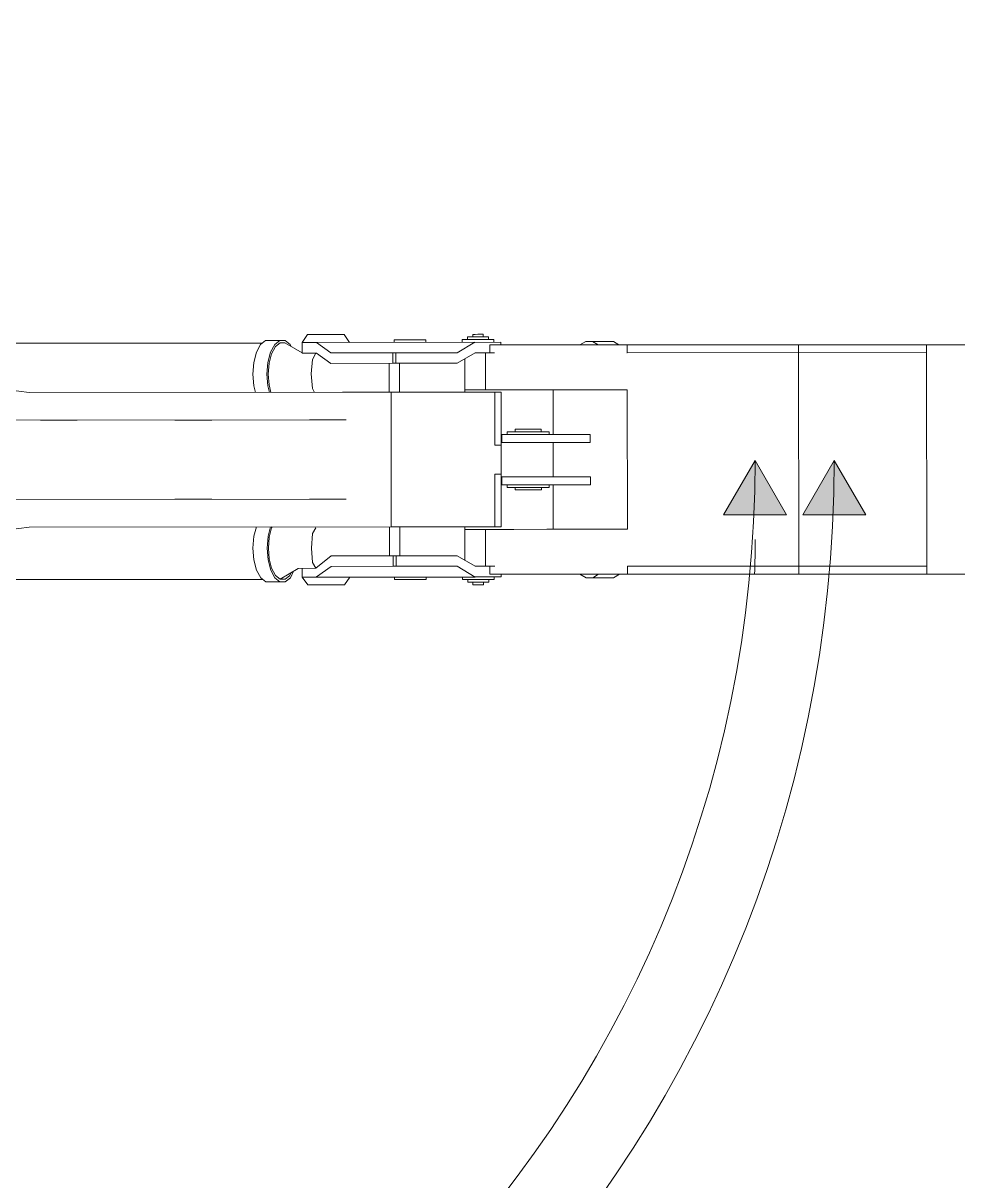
# Model space of a CAD drawing. Header units: millimetres. Extents: x -36433 to 17091, y -3786 to 28324.
# Drawn here: x -23833 to -19886, y 2936 to 7826 of the extents above; entities that cross this region are included whole.
import ezdxf

# ---------------------------------------------------------------- set-up
doc = ezdxf.new("R2010")
doc.units = ezdxf.units.MM
doc.linetypes.add('DASHDOT', pattern=[1, 0.5, -0.25, 0, -0.25])

msp = doc.modelspace()

# ---------------------------------------------------------------- hatches: boundary and pattern name
at = {"linetype": 'Continuous', "lineweight": 5}
for points in [[(-20608.9, 5749.1), (-20741.8, 5979.4), (-20874.8, 5749.1)], [(-20274.9, 5749.1), (-20407.8, 5979.4), (-20540.8, 5749.1)]]:
    msp.add_hatch(color=256, dxfattribs=at).paths.add_polyline_path(points)

# ---------------------------------------------------------------- linework, layer by layer
at = {"color": 0, "linetype": 'Continuous', "lineweight": 5}
for p, q in [((-22654.9, 6477.5), (-22632.2, 6511.1)), ((-22632.2, 6511.1), (-22477, 6511.1)), ((-22477, 6511.1), (-22455.3, 6477.5)), ((-21923.5, 6511.1), (-21934.4, 6511.1)), ((-21934.4, 6511.1), (-21934.4, 6500.6)), ((-21912.6, 6511.8), (-21923.5, 6511.1)), ((-21912.6, 6511.8), (-21889.9, 6511.8)), ((-21889.9, 6511.8), (-21889.9, 6500.6)), ((-22822, 6474.9), (-23879.6, 6474.2)), ((-22847.7, 6436.7), (-22829.9, 6468.9)), ((-22829.9, 6468.9), (-22809.1, 6486.1)), ((-22809.1, 6486.1), (-22726.1, 6486.1)), ((-22770.6, 6468.9), (-22788.4, 6436.7)), ((-22784.4, 6429.4), (-22767.6, 6459.7)), ((-22748.8, 6486.1), (-22770.6, 6468.9)), ((-22767.6, 6459.7), (-22747.9, 6475.5)), ((-22727.1, 6475.5), (-22747.9, 6475.5)), ((-22727.1, 6475.5), (-22654.9, 6433.5)), ((-22726.1, 6486.1), (-22705.3, 6468.9)), ((-22705.3, 6468.9), (-22701.4, 6459.7)), ((-22654.9, 6477.5), (-22654.9, 6432.7)), ((-22594.6, 6477.5), (-22654.9, 6477.5)), ((-21815.8, 6478.2), (-22594.6, 6477.5)), ((-22594.6, 6477.5), (-22533.4, 6433.4)), ((-22265.5, 6488.7), (-22265.5, 6477.5)), ((-22132.1, 6488.7), (-22265.5, 6488.7)), ((-22132.1, 6477.5), (-22132.1, 6488.7)), ((-21925.5, 6478.2), (-22000.6, 6434)), ((-21978.9, 6489.4), (-21845.4, 6489.4)), ((-21978.9, 6478.2), (-21978.9, 6489.4)), ((-21956.1, 6500.6), (-21956.1, 6489.4)), ((-21867.2, 6500.6), (-21956.1, 6500.6)), ((-21927.5, 6477.5), (-21925.5, 6478.2)), ((-21927.5, 6478.2), (-21927.5, 6477.5)), ((-21913.6, 6500.6), (-21912.6, 6500.6)), ((-21867.2, 6489.4), (-21867.2, 6500.6)), ((-21862.2, 6467), (-21862.2, 6433.4)), ((-21622.1, 6467), (-21862.2, 6467)), ((-21845.4, 6489.4), (-21845.4, 6478.2)), ((-21815.8, 6478.2), (-21815.8, 6467)), ((-21282, 6467.6), (-21622.1, 6467)), ((-21457, 6481.5), (-21481.7, 6467)), ((-21457, 6481.5), (-21340.4, 6481.5)), ((-21428.3, 6481.5), (-21404.6, 6467)), ((-21340.4, 6481.5), (-21317.6, 6467)), ((-21282, 6434), (-21282, 6467.6)), ((-19486.1, 6467.6), (-21282, 6467.6)), ((-20557.5, 5499), (-20558.5, 6467.6)), ((-20017.9, 6467.6), (-20017.9, 6434)), ((-20016.9, 5499), (-20017.9, 6467.6)), ((-23807.4, 6265.3), (-24978.7, 6420.2)), ((-22858.6, 6393.2), (-22847.7, 6436.7)), ((-22788.4, 6436.7), (-22799.2, 6393.2)), ((-22794.3, 6389.9), (-22784.4, 6429.4)), ((-22654.9, 6432.7), (-22593.7, 6432.7)), ((-22596.2, 6432.7), (-22611.5, 6405)), ((-22533.4, 6388.6), (-22593.7, 6432.7)), ((-22271.4, 6434), (-22533.4, 6433.4)), ((-22271.4, 6389.2), (-22271.4, 6434)), ((-22000.6, 6434), (-22271.4, 6434)), ((-22258.6, 6434), (-22258.6, 6389.2)), ((-22000.6, 6389.2), (-21924.5, 6433.4)), ((-21967, 6266.7), (-21967, 6408.3)), ((-21924.5, 6433.4), (-21841.9, 6433.4)), ((-21881, 6433.4), (-21881, 6277.9)), ((-21282, 6433.4), (-21283, 6433.4)), ((-20558.5, 6434.7), (-21282, 6434)), ((-20017.9, 6434), (-20558.5, 6434.7)), ((-22862.5, 6343.8), (-22858.6, 6393.2)), ((-22799.2, 6393.2), (-22803.2, 6343.8)), ((-22798.3, 6343.8), (-22794.3, 6389.9)), ((-22611.5, 6405), (-22616.4, 6344.4)), ((-22533.4, 6388.6), (-22271.4, 6389.2)), ((-22287.3, 6388.6), (-22287.3, 6266.7)), ((-22271.4, 6389.2), (-22000.6, 6389.2)), ((-22243.8, 6389.2), (-22243.8, 6266.7)), ((-22858.6, 6294.3), (-22862.5, 6343.8)), ((-22803.2, 6343.8), (-22799.2, 6294.3)), ((-22794.3, 6298.3), (-22798.3, 6343.8)), ((-22616.4, 6344.4), (-22611.5, 6283.1)), ((-22278.4, 6266.7), (-23807.4, 6265.3)), ((-22858.6, 6294.3), (-22851.6, 6266)), ((-22792.3, 6266), (-22799.2, 6294.3)), ((-22794.3, 6298.3), (-22787.4, 6266)), ((-22611.5, 6283.1), (-22602.6, 6266)), ((-21814.8, 6266.7), (-22484.9, 6266.7)), ((-22278.4, 6266.7), (-22278.4, 5699.3)), ((-21968, 6277.9), (-21968, 6277.2)), ((-21282, 6277.9), (-21968, 6277.9)), ((-21968, 6277.2), (-21766.4, 6277.2)), ((-21841.5, 6266.7), (-21841.5, 6043.9)), ((-21813.8, 5698.6), (-21814.8, 6266.7)), ((-21766.4, 6277.2), (-21594.4, 6277.9)), ((-21594.4, 6277.9), (-21594.4, 6088.1)), ((-21281.1, 5688.1), (-21282, 6277.9)), ((-22558.1, 6150), (-24914.4, 6147.4)), ((-23604.8, 6148.7), (-23760, 6148.7)), ((-23036.5, 6149.4), (-23191.6, 6149.4)), ((-22468.1, 6150), (-22623.3, 6150)), ((-21810.8, 6088.1), (-21810.8, 6054.5)), ((-21659.6, 6088.1), (-21810.8, 6088.1)), ((-21789.1, 6099.3), (-21789.1, 6088.1)), ((-21611.2, 6099.3), (-21789.1, 6099.3)), ((-21755.5, 6110.5), (-21644.8, 6110.5)), ((-21755.5, 6099.3), (-21755.5, 6110.5)), ((-21485.7, 6088.7), (-21659.6, 6088.1)), ((-21644.8, 6110.5), (-21644.8, 6099.3)), ((-21611.2, 6088.1), (-21611.2, 6099.3)), ((-21438.2, 6088.7), (-21485.7, 6088.7)), ((-21438.2, 6055.1), (-21438.2, 6088.7)), ((-21282, 6088.1), (-21282, 6088.1)), ((-21841.5, 6043.9), (-21815.8, 6043.9)), ((-21810.8, 6054.5), (-21438.2, 6055.1)), ((-21594.4, 6055.1), (-21594.4, 5910.2)), ((-21282, 6055.1), (-21282, 6055.1)), ((-21841.5, 5921.4), (-21814.2, 5921.4)), ((-21841.5, 5921.4), (-21840.5, 5698.6)), ((-21810.8, 5910.2), (-21810.8, 5876.6)), ((-21437.2, 5910.2), (-21810.8, 5910.2)), ((-21810.8, 5876.6), (-21437.2, 5876.6)), ((-21789.1, 5865.4), (-21789.1, 5876.6)), ((-21611.2, 5865.4), (-21611.2, 5876.6)), ((-21594.4, 5876.6), (-21594.4, 5687.4)), ((-21437.2, 5910.2), (-21437.2, 5876.6)), ((-21789.1, 5865.4), (-21611.2, 5865.4)), ((-21755.5, 5854.2), (-21755.5, 5865.4)), ((-21643.8, 5854.2), (-21755.5, 5854.2)), ((-21643.8, 5865.4), (-21643.8, 5854.2)), ((-24914.4, 5813.3), (-22558.1, 5815.9)), ((-23191.6, 5815.3), (-23036.5, 5815.3)), ((-22623.3, 5815.9), (-22468.1, 5815.9)), ((-24977.7, 5540.5), (-23807.4, 5697.3)), ((-23807.4, 5697.3), (-22278.4, 5699.3)), ((-22847.7, 5698), (-22858.6, 5658.5)), ((-22798.3, 5658.5), (-22788.4, 5698)), ((-22783.4, 5694.7), (-22794.3, 5654.5)), ((-22781.5, 5698.6), (-22783.4, 5694.7)), ((-22610.5, 5670.3), (-22596.6, 5694.7)), ((-22286.3, 5698.6), (-22286.3, 5576.7)), ((-22278.4, 5699.3), (-21813.8, 5698.6)), ((-22242.8, 5698.6), (-22242.8, 5576.7)), ((-21967, 5698.6), (-21967, 5556.3)), ((-21967, 5687.4), (-21761.4, 5687.4)), ((-21880, 5531.9), (-21880, 5687.4)), ((-21840.5, 5698.6), (-21814.8, 5698.6)), ((-21814.8, 5698.6), (-21813.8, 5698.6)), ((-21761.4, 5687.4), (-21622.1, 5688.1)), ((-21622.1, 5688.1), (-21281.1, 5688.1)), ((-22858.6, 5658.5), (-22862.5, 5609)), ((-22802.2, 5609), (-22798.3, 5658.5)), ((-22794.3, 5654.5), (-22797.3, 5609)), ((-22615.4, 5609), (-22610.5, 5670.3)), ((-22858.6, 5559.6), (-22862.5, 5609)), ((-22802.2, 5609), (-22798.3, 5559.6)), ((-22794.3, 5563.6), (-22797.3, 5609)), ((-22610.5, 5548.4), (-22615.4, 5609)), ((-22532.4, 5576.1), (-22596.6, 5523.4)), ((-22270.4, 5576.7), (-22532.4, 5576.1)), ((-22286.3, 5576.7), (-22000.6, 5576.7)), ((-22270.4, 5531.9), (-22270.4, 5576.7)), ((-22257.6, 5576.7), (-22257.6, 5531.9)), ((-22000.6, 5576.7), (-21924.5, 5531.9)), ((-22858.6, 5559.6), (-22846.7, 5516.1)), ((-22798.3, 5559.6), (-22787.4, 5516.1)), ((-22783.4, 5523.4), (-22794.3, 5563.6)), ((-22596.6, 5523.4), (-22610.5, 5548.4)), ((-22593.7, 5487.1), (-22532.4, 5531.3)), ((-22532.4, 5531.3), (-22270.4, 5531.9)), ((-22435.5, 5531.3), (-22435.5, 5531.3)), ((-22354.5, 5531.3), (-22354.5, 5531.3)), ((-22270.4, 5531.9), (-22000.6, 5531.9)), ((-22000.6, 5531.9), (-21923.4, 5486.5)), ((-21924.5, 5531.9), (-21840.5, 5531.9)), ((-21862.2, 5498.3), (-21862.2, 5531.9)), ((-21281.1, 5531.9), (-20557.5, 5532.6)), ((-21281.1, 5499), (-21281.1, 5531.9)), ((-20557.5, 5532.6), (-20558.5, 5531.9)), ((-20557.5, 5532.6), (-20016.9, 5532.6)), ((-20017.9, 5531.9), (-20016.9, 5532.6)), ((-20016.9, 5532.6), (-20016.9, 5499)), ((-22821, 5476.6), (-23879.6, 5475.9)), ((-22846.7, 5516.1), (-22828.9, 5483.8)), ((-22808.1, 5466.7), (-22828.9, 5483.8)), ((-22787.4, 5516.1), (-22769.6, 5483.8)), ((-22767.6, 5493.1), (-22783.4, 5523.4)), ((-22769.6, 5483.8), (-22748.8, 5466.7)), ((-22747.9, 5477.2), (-22767.6, 5493.1)), ((-22671.7, 5522.7), (-22747.9, 5477.2)), ((-22747.9, 5477.2), (-22726.1, 5477.2)), ((-22726.1, 5477.2), (-22708.3, 5491.3)), ((-22726.1, 5466.7), (-22704.4, 5483.8)), ((-22708.3, 5491.3), (-22701.5, 5505)), ((-22704.4, 5483.8), (-22690.5, 5511.5)), ((-22671.7, 5522.7), (-22596.6, 5523.4)), ((-22654, 5486.5), (-22654, 5522.7)), ((-22654, 5486.5), (-22453.8, 5486.5)), ((-22631.2, 5453.5), (-22654, 5486.5)), ((-22606.5, 5486.5), (-22604.5, 5486.5)), ((-22604.5, 5486.5), (-22604.5, 5486.5)), ((-22453.8, 5486.5), (-22476, 5453.5)), ((-22453.8, 5486.5), (-21923.4, 5486.5)), ((-22264.5, 5486.5), (-22264.5, 5475.9)), ((-22131.1, 5475.9), (-22131.1, 5487.1)), ((-21977.9, 5475.9), (-21977.9, 5487.1)), ((-21924.5, 5487.1), (-21814.8, 5487.1)), ((-21862.2, 5498.3), (-19666, 5498.3)), ((-21844.4, 5487.1), (-21844.4, 5475.9)), ((-21814.8, 5487.1), (-21814.8, 5498.3)), ((-21621.1, 5498.3), (-21281.1, 5499)), ((-21593.4, 5498.3), (-21593.4, 5498.3)), ((-21482.7, 5498.3), (-21456, 5483.2)), ((-21456, 5483.2), (-21340.4, 5483.2)), ((-21402.6, 5498.3), (-21427.3, 5483.2)), ((-21340.4, 5483.2), (-21314.7, 5498.3)), ((-21281.1, 5499), (-19457.6, 5499)), ((-20185.9, 5498.3), (-20185.9, 5499)), ((-20016.9, 5499), (-20185.9, 5498.3)), ((-22726.1, 5466.7), (-22808.1, 5466.7)), ((-22476, 5453.5), (-22631.2, 5453.5)), ((-22264.5, 5475.9), (-22131.1, 5475.9)), ((-21844.4, 5475.9), (-21977.9, 5475.9)), ((-21955.1, 5475.9), (-21955.1, 5464.7)), ((-21955.1, 5464.7), (-21866.2, 5464.7)), ((-21933.4, 5464.7), (-21933.4, 5453.5)), ((-21933.4, 5453.5), (-21888.9, 5453.5)), ((-21912.6, 5464.7), (-21911.7, 5464.7)), ((-21888.9, 5453.5), (-21888.9, 5464.7)), ((-21866.2, 5464.7), (-21866.2, 5475.9))]:
    msp.add_line(p, q, dxfattribs=at)
at = {"linetype": 'Continuous', "lineweight": 5}
for points in [[(-20741.8, 5979.4), (-20874.8, 5749.1), (-20608.9, 5749.1)], [(-20407.8, 5979.4), (-20540.8, 5749.1), (-20274.9, 5749.1)]]:
    msp.add_lwpolyline(points, close=True, dxfattribs=at)
at = {"linetype": 'DASHDOT', "lineweight": 5}
msp.add_arc((-38106.5, 5797.3), 18676.1, 336.38148, 17.52319, dxfattribs=at)
at = {"linetype": 'Continuous', "lineweight": 5}
for centre, radius, start in [((-25797.1, 5979.4), 5055.3, 180), ((-25797.1, 5979.4), 5389.3, 270), ((-25797.1, 5645.3), 5055.3, 358.3335)]:
    msp.add_arc(centre, radius, start, 0, dxfattribs=at)

doc.saveas('drawing.dxf')
